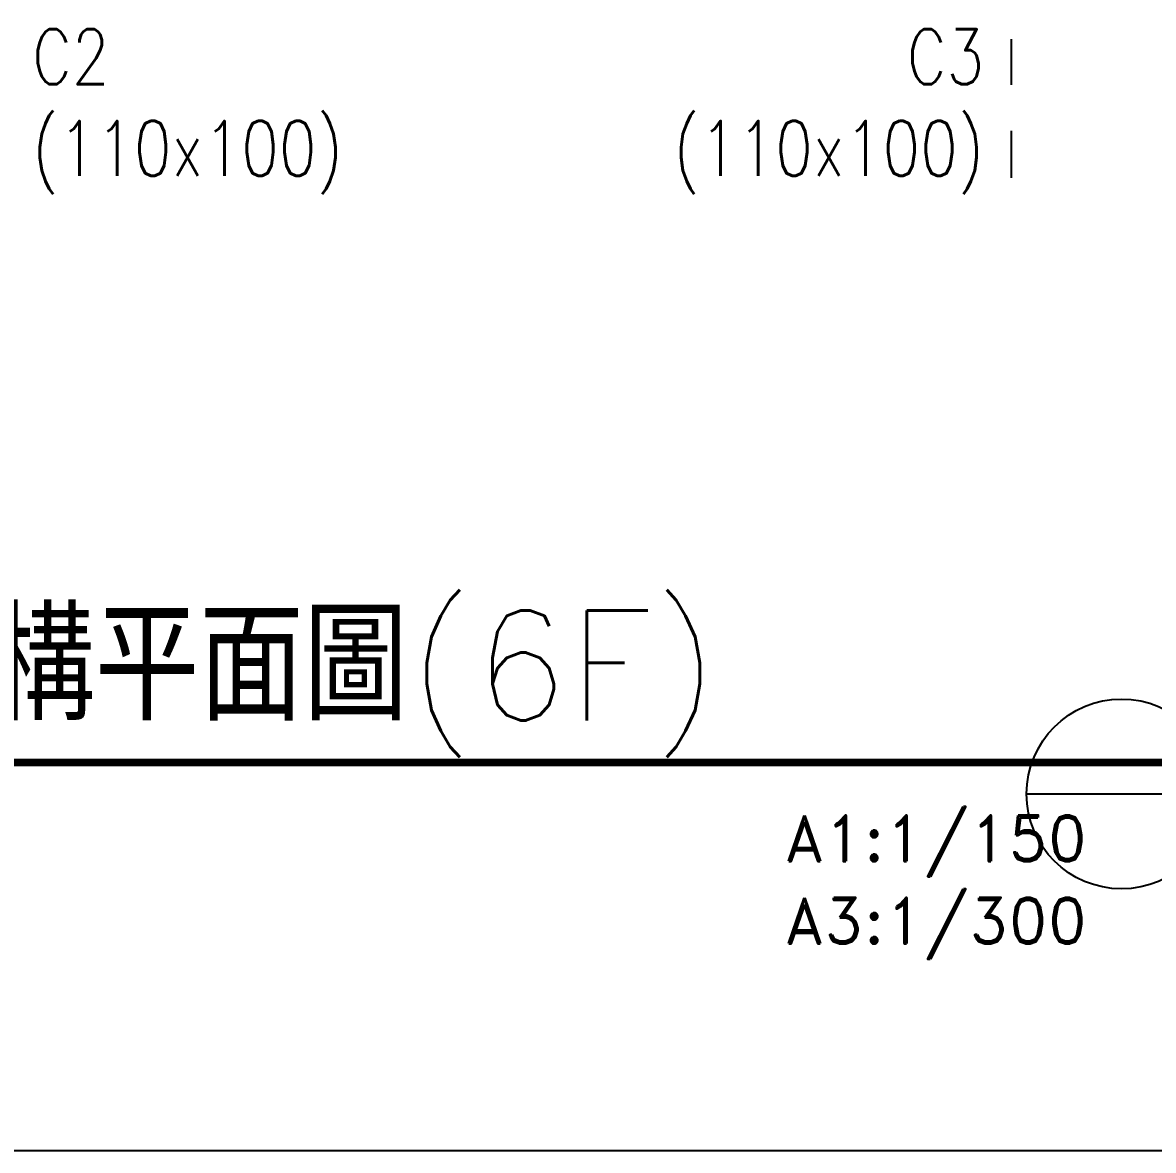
# Model space of a CAD drawing. Header units: millimetres. Extents: x -3377 to 119122, y -22007 to 15479.
# Drawn here: x 53156 to 54083, y 3880 to 4804 of the extents above; entities that cross this region are included whole.
import ezdxf
from ezdxf.enums import TextEntityAlignment as Align

# ---------------------------------------------------------------- set-up
doc = ezdxf.new("R2010")
doc.units = ezdxf.units.MM
doc.header["$LTSCALE"] = 150
doc.header["$MEASUREMENT"] = 0
doc.linetypes.add('CENTER', pattern=[2, 1.25, -0.25, 0.25, -0.25])
doc.layers.get('0').update_dxf_attribs({"plot": 0})
doc.layers.add('LABEL', color=1, linetype='Continuous', plot=False)
doc.layers.add('S-ARCH', color=252, linetype='Continuous', plot=False)
for name, color, linetype in [('S-GRID', 1, 'CENTER'), ('S-TEXTC', 3, 'Continuous'), ('S-TITLE', 2, 'Continuous')]:
    doc.layers.add(name, color=color, linetype=linetype)
doc.styles.add('CD1', font='romand', dxfattribs={"height": 3})
doc.styles.add('CS4', font='romans.shx', dxfattribs={"width": 0.7, "height": 45, "bigfont": 'lsp.shx'})

# ---------------------------------------------------------------- blocks, each defined once
blk = doc.blocks.new('LINE(2)')
at = {"layer": 'S-GRID'}
blk.add_lwpolyline([(-6585.87, -344.9), (-6585.87, -3083.41)], dxfattribs=at)
blk = doc.blocks.new('DwFm')
blk.add_lwpolyline([(-12110.4, -3880.07), (0, -3880.07)])
blk = doc.blocks.new('A$C536C7597')
at = {"layer": 'LABEL', "color": 252}
blk.add_lwpolyline([(-12.22, -1297.25), (1343.89, -1297.25)], dxfattribs=at)
at = {"layer": 'LABEL', "color": 252, "linetype": 'Continuous'}
blk.add_arc((65.54, -1297.25), 77.76, 180.0000014999924, 179.9999985000077, dxfattribs=at)
blk = doc.blocks.new('2022-0217')
blk.add_blockref('A$C536C7597', (41880.73, -2290.91))

msp = doc.modelspace()

# ---------------------------------------------------------------- linework, layer by layer
at = {"layer": 'S-TITLE', "const_width": 6.25}
msp.add_lwpolyline([(52517.2, 4197.75), (54108.06, 4197.75)], dxfattribs=at)

# ---------------------------------------------------------------- block references
msp.add_blockref('DwFm', (60552, 7760.14))
at = {"layer": 'S-ARCH'}
msp.add_blockref('2022-0217', (12110.4, 7760.14), dxfattribs=at)
at = {"layer": 'S-GRID'}
msp.add_blockref('LINE(2)', (60552, 7760.14), dxfattribs=at)

# ---------------------------------------------------------------- texts
at = {"layer": 'S-TEXTC', "style": 'CS4', "width": 0.8}
for s, p in [('C2', (53164.08, 4753.27)), ('(110x100)', (53164.08, 4678.27))]:
    msp.add_text(s, height=45, dxfattribs=at).set_placement(p)
for s, p in [('C3', (53944.09, 4753.27)), ('(110x100)', (53944.09, 4678.27))]:
    msp.add_text(s, height=45, dxfattribs=at).set_placement(p, align=Align.RIGHT)
at = {"layer": 'S-TITLE', "style": 'CS4'}
msp.add_text('六層結構平面圖(6F)', height=90, dxfattribs=at).set_placement((52873.39, 4232.15))
at = {"layer": 'S-TITLE', "style": 'CD1'}
for s, p in [('A1:1/150', (54028.29, 4116.93)), ('A3:1/300', (54028.29, 4049.43))]:
    msp.add_text(s, height=37.5, dxfattribs=at).set_placement(p, align=Align.RIGHT)

doc.saveas('drawing.dxf')
